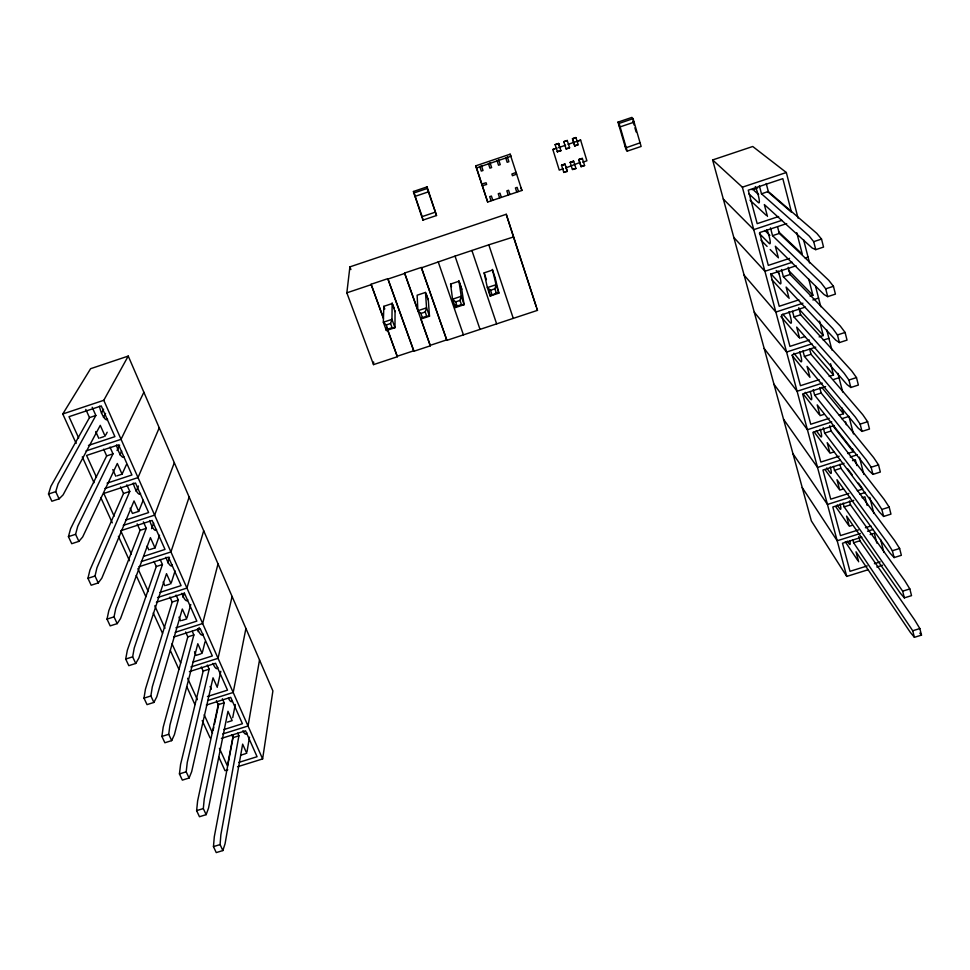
<?xml version="1.0" encoding="UTF-8"?>
<svg xmlns="http://www.w3.org/2000/svg" width="970" height="970" viewBox="0 0 970 970"><rect width="100%" height="100%" fill="white"/><g stroke="black" fill="none" stroke-linecap="round" stroke-linejoin="round"><path stroke-width="1.45" d="M395.045 310.885L394.984 327.666L386.375 330.527L383.344 322.234L383.817 306.338L392.135 303.561L395.045 311.6M392.147 302.858L391.965 319.36L390.57 323.531L392.086 327.69L394.984 327.666L391.965 319.36L383.344 322.234L386.242 324.962L387.77 329.121L386.375 330.527L386.448 327.581M420.725 318.378L430.34 345.817L413.838 351.273L387.818 278.657L371.098 284.258L383.441 318.596M387.576 329.4L397.361 356.73L373.523 364.623L373.644 361.98M231.83 735.005L233.018 737.649L214.297 836.746L213.461 846.628L216.249 852.594L222.87 850.557L220.081 844.579L220.869 834.721L238.923 735.793L237.735 733.138M216.407 700.619L218.226 704.669L197.613 800.953L196.619 810.641L199.468 816.728L206.149 814.654L203.312 808.556L204.246 798.892L224.179 702.777L222.373 698.739M201.311 666.96L203.166 671.082L180.578 764.433L179.438 773.914L182.348 780.122L189.089 778.013L186.191 771.805L187.271 762.335L209.168 669.167L207.325 665.044M373.523 364.623L346.836 292.831L349.903 266.871L506.255 214.273L536.252 306.593M185.622 631.979L187.816 636.866L163.19 727.16L161.905 736.424L164.864 742.765L171.678 740.619L168.719 734.278L169.956 725.026L193.879 634.938L192.23 631.264M237.541 766.761L262.615 758.928L272.897 690.919L128.246 356.075L90.61 368.697L62.771 413.984L76.157 443.423M169.956 597.047L172.199 602.03L145.451 689.1L143.996 698.145L147.028 704.62L153.891 702.438L150.871 695.963L152.278 686.942L178.298 600.066L176.067 595.071M246.998 751.847L249.496 737.151M259.523 659.964L248.041 725.996L222.748 733.951M154 561.448L156.279 566.529L127.337 650.252L125.7 659.054L128.804 665.662L135.739 663.456L132.648 656.836L134.224 648.045L162.427 564.54L160.159 559.447M233.261 735.127L227.429 765.973L219.414 748.319M232.715 717.691L235.273 704.499M245.919 628.475L233.188 692.459L207.677 700.534M137.146 523.885L140.056 530.36L108.834 610.579L107.027 619.127L110.192 625.88L117.188 623.625L114.036 616.859L115.794 608.323L146.264 528.335L143.366 521.86M213.157 730.216L213.776 727.282M214.406 724.36L218.783 703.88M217.595 685.875L220.808 671.276M232.085 596.465L218.056 658.315L190.908 666.948M120.559 486.904L123.517 493.5L89.931 570.045L87.943 578.326L91.168 585.225L98.237 582.934L95.024 576.022L96.951 567.753L129.786 491.438L126.84 484.842M202.5 651.986L205.022 641.825M218.02 563.897L202.645 623.516L175.267 632.294M198.074 631.628L199.165 627.481M112.993 453.827L106.664 455.924L70.628 528.626L68.433 536.64L71.731 543.697L78.885 541.357L75.587 534.3L77.721 526.31L112.993 453.827L109.986 447.097M187.125 617.478L190.763 604.504M495.1 277.529L498.871 293.122L496.3 293.037L494.894 288.817L496.058 284.707L492.384 269.393M203.7 530.76L186.943 588.062L157.516 597.556M183.039 597.375L184.3 593.082M459.319 281.93L461.635 288.684L464.121 304.677L461.441 304.628L459.998 300.421L461.235 296.299L458.858 280.585M95.86 415.487L89.495 417.609L50.889 486.309L48.5 494.021L51.871 501.235L59.085 498.859L55.726 491.644L58.054 483.945L95.86 415.487L92.186 407.254M171.46 582.315L175.073 570.893M417.888 310.727L426.545 307.842L429.492 316.184L426.703 316.184L425.224 312L426.545 307.842L425.49 292.431L417.136 295.207L417.888 310.727L420.883 313.443L422.362 317.614L420.859 319.057L429.492 316.184L428.34 300.506L425.49 292.431M222.87 850.557L225.064 843.754L242.645 744.135L246.744 753.314M167.652 562.782L169.471 557.301M189.138 497.052L170.938 551.942L141.256 561.582M150.059 549.517L155.006 547.904L159.541 535.222M206.149 814.654L208.526 808.119L227.974 711.277L232.145 720.625L227.404 722.116M151.562 528.674L153.672 523.012M174.321 462.738L154.63 515.131L123.263 525.376M130.113 508.207L132.453 513.433L138.698 511.384L143.172 500.277M189.089 778.013L191.648 771.744L213.024 677.812L217.28 687.342M136.127 491.402L138.395 485.994M159.238 427.818L138.007 477.592L104.93 488.48M117.043 475.821L122.075 474.16L126.415 464.618M171.678 740.619L174.418 734.629L197.807 643.74L202.136 653.44M119.868 454.869L121.699 451.014M117.043 450.504L119.637 445.133M143.875 392.268L121.056 439.325L86.027 450.929M105.815 434.887L107.185 432.22M153.891 702.438L156.825 696.739L182.311 609.027L186.725 618.909L181.863 620.473M103.463 417.33L105.584 413.39M101.438 413.184L103.584 409.243M62.771 413.984L103.778 400.295L128.246 356.075M135.739 663.456L138.868 658.06L166.513 573.67L171.011 583.746M117.188 623.625L120.535 618.557L150.423 537.647L155.006 547.904M98.237 582.934L101.801 578.205L134.03 500.932L138.698 511.384M78.885 541.357L82.668 536.98L117.309 463.502L122.075 474.16M59.085 498.859L63.111 494.858L100.274 425.357L105.124 436.221M461.441 304.628L457.088 306.071L455.451 307.551L452.553 299.184L450.577 284.052L458.955 281.251L461.744 289.363M496.3 293.037L490.177 296.008L487.34 287.605L484.139 272.849L492.542 270.048L495.27 278.196M578.387 140.892L580.618 140.092L586.899 160.79L582.752 162.184M476.428 167.956L475.858 165.809L510.135 154.181L510.96 156.243L476.428 167.956L487.667 202.015L521.945 190.447L510.135 154.181M413.45 191.49L427.079 186.87L436.524 215.522L422.908 220.117L413.45 191.49L421.611 215.037M617.975 122.123L631.894 117.406L633.083 118.655L641.134 146.458L627.226 151.15L626.074 149.744L617.975 122.123L619.102 123.408L627.226 151.15M557.483 151.938L555.107 144.627L558.574 143.451L560.951 150.762L557.241 151.526M563.776 141.681L567.244 140.504L563.776 141.681L566.153 149.004L569.62 147.828L567.244 140.504M572.458 138.746L575.925 137.57L572.458 138.746L574.725 145.912L577.041 145.124M413.535 193.103L427.224 188.459L427.079 186.87M558.817 143.851L555.107 144.627M619.102 123.408L633.083 118.655M563.4 168.719L559.253 170.114L552.851 149.501L557.022 148.083M558.502 147.634L565.607 145.221M568.129 144.324L580.618 140.092M557.386 151.781L560.854 150.605M566.056 148.846L569.523 147.67M574.567 145.658L578.302 144.894L575.925 137.57M581.078 158.656L578.775 159.432L581.127 166.707L584.583 165.543L582.388 158.522L578.932 159.686L581.127 166.707M579.029 159.856L582.23 158.268M566.165 167.786L579.733 162.584M567.304 171.375L563.618 172.102L567.304 171.375L565.098 164.367L561.642 165.53L563.861 172.539M580.86 166.282L584.583 165.543M572.494 169.629L575.95 168.465L573.743 161.444L570.287 162.608L572.239 169.192L575.95 168.465M868.223 569.705L846.749 576.41L811.332 520.878L712.623 159.953L752.732 146.494L786.33 172.514L798.031 218.104M430.34 345.817L404.575 273.043L421.368 267.417L446.879 340.349L537.465 310.364L536.701 307.999M446.879 340.349L421.392 267.841L455.027 256.128L480.017 329.376M455.027 256.128L488.807 244.816L513.275 318.366M346.836 292.831L371.061 284.707M387.818 279.093L404.587 273.479M506.255 214.273L513.494 236.983L488.807 244.816M712.623 159.953L742.365 187.186L786.33 172.514M752.138 189.78L757.655 187.938M759.364 185.791L761.486 193.794L768.313 191.514L816.861 233.418L821.529 239.081L823.542 247.083L815.746 249.642L812.193 248.029L764.324 204.573L767.464 216.431M386.242 324.962L390.57 323.531M420.883 313.443L425.224 312M455.075 304.762L455.451 307.551L464.121 304.677L461.235 296.299L452.553 299.184L455.633 301.876L459.998 300.421M488.977 290.551L490.177 296.008L498.871 293.122L496.058 284.707L487.34 287.605L490.517 290.272L494.894 288.817M387.77 329.121L392.086 327.69M422.362 317.614L426.703 316.184M100.043 437.906L103.851 436.645M88.452 445.424L114.909 436.645L101.268 405.933L69.016 416.688L78.655 437.967M778.631 216.528L757.182 223.646L748.246 190.181L782.826 178.65L791.496 212.26L767.5 191.502M781.844 220.348L753.751 229.647L723.305 199.056M786.682 223.609L759.571 232.594L768.313 265.38L789.568 258.384M397.361 356.208L413.826 350.764L387.818 278.657M430.304 345.308L446.818 339.839M770.471 227.829L772.532 235.661L779.298 233.43L828.719 280.269L833.448 286.308L835.425 294.116L827.701 296.638L824.076 294.565L775.333 246.234L778.401 257.862M48.5 494.021L55.726 491.644M761.486 193.794L809.125 235.965L813.709 241.663L821.529 239.081M107.088 483.157L131.932 474.973L118.558 444.854L86.585 455.451L96.479 477.252M792.235 262.276L764.918 271.273L733.805 237.444M805.173 258.02L808.046 257.074M796.103 265.78L770.653 274.146L779.237 306.277L798.88 299.851M123.517 493.5L129.786 491.438M781.468 269.502L783.372 276.717L790.077 274.51L840.323 326.078L845.1 332.455L847.028 340.106L839.389 342.58L835.691 340.07L786.112 287.071L789.119 298.469M68.433 536.64L75.587 534.3M772.532 235.661L821.069 282.779L825.712 288.83L833.448 286.308M125.736 520.053L148.628 512.56L135.509 483.024L103.826 493.451L114.133 516.173M810.108 296.177L812.909 295.268L808.75 279.13M802.918 303.222L775.854 312.061L744.111 275.128M812.884 299.96L818.583 298.093M805.342 307.102L781.529 314.874L789.944 346.375L809.404 340.058M140.056 530.36L146.264 528.335M792.514 311.297L794.006 316.947L800.638 314.789L851.672 370.867L856.486 377.585L858.377 385.054L850.823 387.491L847.04 384.569L796.685 327.108L799.632 338.287M800.953 337.863L804.918 336.566M143.742 556.343L165.009 549.432L152.132 520.466L120.729 530.723L131.314 554.076M819.129 336.893L823.3 335.535L819.589 321.155M87.943 578.326L95.024 576.022M783.372 276.717L832.745 328.539L837.449 334.941L845.1 332.455M811.975 343.804L786.573 352.049L754.236 312.134M823.263 340.143L828.901 338.312M138.722 566.832L168.453 557.18L181.075 585.613L159.989 592.415M815.77 347.151L792.187 354.802L800.444 385.696L819.116 379.67M156.279 566.529L162.427 564.54M802.954 350.873L804.421 356.414L811.005 354.28L862.766 414.687L867.629 421.72L869.472 429.031L862.003 431.42L858.159 428.097L807.052 366.369L809.95 377.342L792.126 355.493M166.112 585.322L169.786 584.134M829.18 376.421L833.497 375.026L830.587 363.75M822.257 383.15L797.097 391.262L764.178 348.472M833.436 379.537L839.026 377.742M156.388 602.261L184.445 593.216L196.837 621.115L175.934 627.808M825.591 386.557L802.651 393.953L810.738 424.254L829.241 418.312M107.027 619.127L114.036 616.859M794.006 316.947L844.167 373.292L848.92 380.022L856.486 377.585M172.199 602.03L178.298 600.066M813.199 389.685L814.642 395.117L821.153 393.02L873.618 457.561L878.529 464.897L880.336 472.038L872.939 474.391L869.023 470.68L817.213 404.878L820.062 415.645L823.954 414.396M839.208 415.124L843.488 413.753L841.984 407.958M831.763 421.914L807.404 429.722L773.939 384.181M841.79 418.7L848.956 416.409L853.454 433.905M173.727 637.035L200.16 628.572L212.321 655.95L192.969 662.11M834.212 425.527L812.896 432.353L820.826 462.072L839.171 456.227M187.816 636.866L193.879 634.938M823.251 427.746L824.658 433.081L831.12 431.007L884.24 499.514L889.187 507.128L890.957 514.124L883.634 516.44L879.669 512.366L827.192 442.659L829.98 453.22L833.836 451.984M125.7 659.054L132.648 656.836M804.421 356.414L855.346 417.064L860.147 424.12L867.629 421.72M200.935 653.828L196.11 655.356L194.485 651.731M847.635 453.536L853.285 451.729L852.545 448.892M840.238 460.204L817.528 467.443L783.53 419.246M850.181 457.052L857.274 454.784M189.368 671.616L215.57 663.274L227.513 690.155L207.41 696.521M844.082 463.296L822.948 470.026L830.732 499.174L848.92 493.427M852.521 460.617L855.346 459.719L856.849 465.576M203.166 671.082L209.168 669.167M833.46 466.4L834.503 470.329L840.905 468.292L894.631 540.569L899.626 548.474L901.36 555.313L894.11 557.58L890.084 553.167L836.977 479.726L839.717 490.092L843.536 488.88M143.996 698.145L150.871 695.963M814.642 395.117L866.271 459.889L871.121 467.249L878.529 464.897M857.31 490.771L862.9 489.001M849.962 497.331L827.446 504.448L792.963 453.717M859.808 494.215L865.446 492.433M206.343 705.044L230.702 697.345L242.427 723.729L223.924 729.561M853.758 500.362L832.818 506.983L840.456 535.586L858.474 529.923M862.124 497.707L864.913 496.834L867.144 505.443M218.226 704.669L224.179 702.777M843.136 503.03L844.155 506.873L850.496 504.873L904.816 580.775L909.836 588.935L911.533 595.641L904.355 597.872L900.281 593.131L846.58 516.113L849.271 526.274L851.793 525.473M161.905 736.424L168.719 734.278M824.658 433.081L876.965 501.805L881.851 509.444L889.187 507.128M865.398 527.741L870.951 525.995M860.293 533.5L837.183 540.763L802.226 487.583M867.519 531.233L873.303 529.414M221.402 738.388L245.568 730.798L257.074 756.709L238.717 762.444M861.869 537.162L842.493 543.236L849.999 571.318L867.228 565.934M870.163 534.555L874.309 533.245L876.856 543.115M233.018 737.649L238.923 735.793M852.86 539.878L853.624 542.751L859.905 540.775L914.783 620.157L919.839 628.56L921.5 635.12L914.395 637.314L910.26 632.258L856.013 551.809L858.644 561.788M179.438 773.914L186.191 771.805M834.503 470.329L887.441 542.824L892.364 550.742L899.626 548.474M240.875 755.157L245.568 753.69M874.406 563.691L880.154 561.897M227.78 769.804L225.004 770.677L218.796 757.036M876.807 567.013L882.542 565.231M196.619 810.641L203.312 808.556M844.155 506.873L902.658 591.166L909.836 588.935M213.461 846.628L220.081 844.579M853.624 542.751L912.721 630.755L919.839 628.56M552.851 149.501L554.234 149.077M758.613 194.594L754.248 190.69A42.195 6.523 72.6 0 0 753.144 188.835M748.852 193.83L758.479 202.657A10.464 1.649 72.8 0 0 758.952 198.147A10.464 1.649 72.8 0 0 755.339 186.592M750.004 200.16L766.373 215.413M778.546 231.721L802.311 254.176L796.77 232.703M764.809 230.46L769.865 235.395M759.389 233.576L769.319 243.506A10.343 1.625 72.5 0 0 770.01 240.136A10.343 1.625 72.5 0 0 766.979 229.599M760.941 240.148L767.1 246.404M770.18 249.532L777.37 256.82M788.525 270.4L812.909 295.268M776.206 270.581L779.298 273.831M770.847 273.758L779.941 283.567A10.233 1.588 72.3 0 0 780.753 280.863A10.233 1.588 72.3 0 0 778.061 271.03M771.987 279.809L788.113 297.378M799.122 309.2L823.3 335.535M639.994 142.857L626.22 147.707L625.068 146.312M618.993 125.603L620.121 126.888L634.101 122.159L632.901 120.886L634.101 125.033M782.814 314.183L790.368 322.852A10.124 1.564 72 0 0 788.925 311.709M810.714 348.739L833.497 375.026M780.85 316.499L798.649 337.148M919.815 633.107L921.5 635.12M793.884 353.238L800.589 361.398A10.027 1.528 71.8 0 0 799.571 351.625M821.76 387.345L843.488 413.753M832.83 425.721L853.285 451.729M805.233 392.329L810.629 399.216A9.942 1.503 71.6 0 0 810.302 391.734M803.475 394.293L819.141 414.457M847.768 468.934L852.218 474.839M858.45 483.096L862.003 487.813M816.243 430.668L820.474 436.318A9.87 1.467 71.3 0 0 820.232 429.237M814.169 431.965L829.107 452.032M826.707 467.976L830.138 472.754A9.797 1.443 71.1 0 0 830.235 466.934M825.034 469.565L838.856 488.88M837.195 505.006L839.62 508.51A9.736 1.406 70.9 0 0 840.044 503.891M835.667 506.582L848.423 525.037M847.295 541.175L848.944 543.624A9.676 1.382 70.8 0 0 849.805 540.872M845.27 541.781L857.807 560.539M137.922 568.638L148.313 591.554M154.788 605.813L164.985 628.293M172.029 643.825L180.675 662.91M187.646 678.285L197.359 699.697M204.185 714.745L212.527 733.138M82.28 456.87L94.017 482.696M100.759 497.513L112.29 522.842M118.413 536.313L129.507 560.733M136.2 575.44L145.888 596.732M153.26 612.931L162.511 633.277M170.393 650.627L178.868 669.264M186.895 686.893L194.934 704.572M202.209 720.577L210.102 737.928M85.796 409.388L89.495 417.609M95.739 431.541L98.782 438.331M103.657 449.195L106.664 455.924M112.799 469.589L115.782 476.234M147.1 546.074L148.822 549.917M163.19 581.951L164.876 585.722M178.977 617.162L180.638 620.861M210.078 686.518L211.302 689.234M103.778 400.295L262.615 758.928M516.137 172.393L511.893 174.018L512.439 175.728L516.683 174.103M521.035 188.156L521.945 190.447M518.441 191.429L517.143 187.368L515.422 187.95L516.731 192.012M349.903 266.871L350.897 269.563M383.817 306.338L384.787 309.006M371.098 284.258L382.944 316.705M387.563 329.897L397.361 356.73M392.632 304.192L394.087 308.205M404.575 273.043L418.203 311.297M426.388 294.431L428.291 299.803M509.868 194.327L508.559 190.265L506.837 190.847L508.159 194.897M438.185 261.779L463.43 334.868M450.577 284.052L451.511 286.756M455.633 301.876L457.088 306.071M427.224 188.459L436.524 215.522M471.905 250.478L496.64 323.871M490.517 290.272L491.935 294.48M484.139 272.849L486.419 279.639M475.858 165.809L487.667 202.015M513.494 236.983L537.465 310.364M501.308 197.213L499.986 193.163L498.265 193.733L499.599 197.795M558.574 143.451L559.86 147.598M565.801 166.84L567.062 170.938M572.712 139.134L574.834 146.07M492.748 200.099L491.414 196.049L489.692 196.631L491.038 200.681M634.901 127.797L636.102 131.956M482.308 185.731L486.649 184.458L486.079 182.748L481.738 184.033M742.365 187.186L846.749 576.41M766.215 183.512L768.313 191.514M777.588 226.895L779.298 233.43M788.186 267.296L790.077 274.51M798.783 307.72L800.638 314.789M809.55 348.739L811.005 354.28M819.735 387.576L821.153 393.02M829.726 425.672L831.12 431.007M839.874 464.363L840.905 468.292M849.49 501.017L850.496 504.873M858.777 536.458L859.905 540.775M845.585 421.889L846.313 424.727M803.596 239.76L809.55 262.931M815.564 286.38L820.79 306.714M826.695 329.691L831.908 349.988M837.91 373.353L842.712 392.062M859.432 457.197L863.846 474.366M869.75 497.38L873.885 513.445M880.578 539.514L883.888 552.415M813.709 241.663L815.746 249.642M825.712 288.83L827.701 296.638M837.449 334.941L839.389 342.58M848.92 380.022L850.823 387.491M860.147 424.12L862.003 431.42M871.121 467.249L872.939 474.391M881.851 509.444L883.634 516.44M892.364 550.742L894.11 557.58M902.658 591.166L904.355 597.872M912.721 630.755L914.395 637.314M435.178 210.454L435.36 212.151L421.744 216.759L421.635 215.231M428.243 190.253L428.4 191.854L414.711 196.498L414.614 194.873M422.774 218.383L422.908 220.117M246.816 732.726A9.385 2.474 74.2 0 1 242.9 730.774M232.339 700.789A9.433 2.534 73.9 0 1 228.387 698.145M217.826 667.421A9.494 2.583 73.5 0 1 212.915 663.371M202.924 633.883A9.554 2.631 73.1 0 1 197.516 628.669M187.756 599.727A9.639 2.68 72.7 0 1 181.863 593.3M172.32 564.952A9.712 2.74 72.3 0 1 165.931 557.253M156.582 529.523A9.809 2.789 71.8 0 1 149.732 520.526M140.553 493.439A9.906 2.837 71.3 0 1 137.134 492.214A9.906 2.837 71.3 0 1 133.254 483.108M124.051 456.979A10.003 2.886 70.9 0 1 120.244 454.554A10.003 2.886 70.9 0 1 116.497 445.024M107.585 419.198A10.124 2.934 70.4 0 1 103.438 416.785A10.124 2.934 70.4 0 1 99.474 406.236M481.556 166.04L479.835 166.622L481.29 171.084L483.011 170.49L481.556 166.04M490.177 163.118L488.456 163.7L489.911 168.162L491.632 167.58L490.177 163.118M498.798 160.183L497.076 160.777L498.531 165.239L500.253 164.645L498.798 160.183M507.443 157.261L505.709 157.843L507.164 162.305L508.886 161.723L507.443 157.261M564.952 164.1L561.497 165.264L564.952 164.1M573.585 161.178L570.13 162.354L573.585 161.178"/></g></svg>
